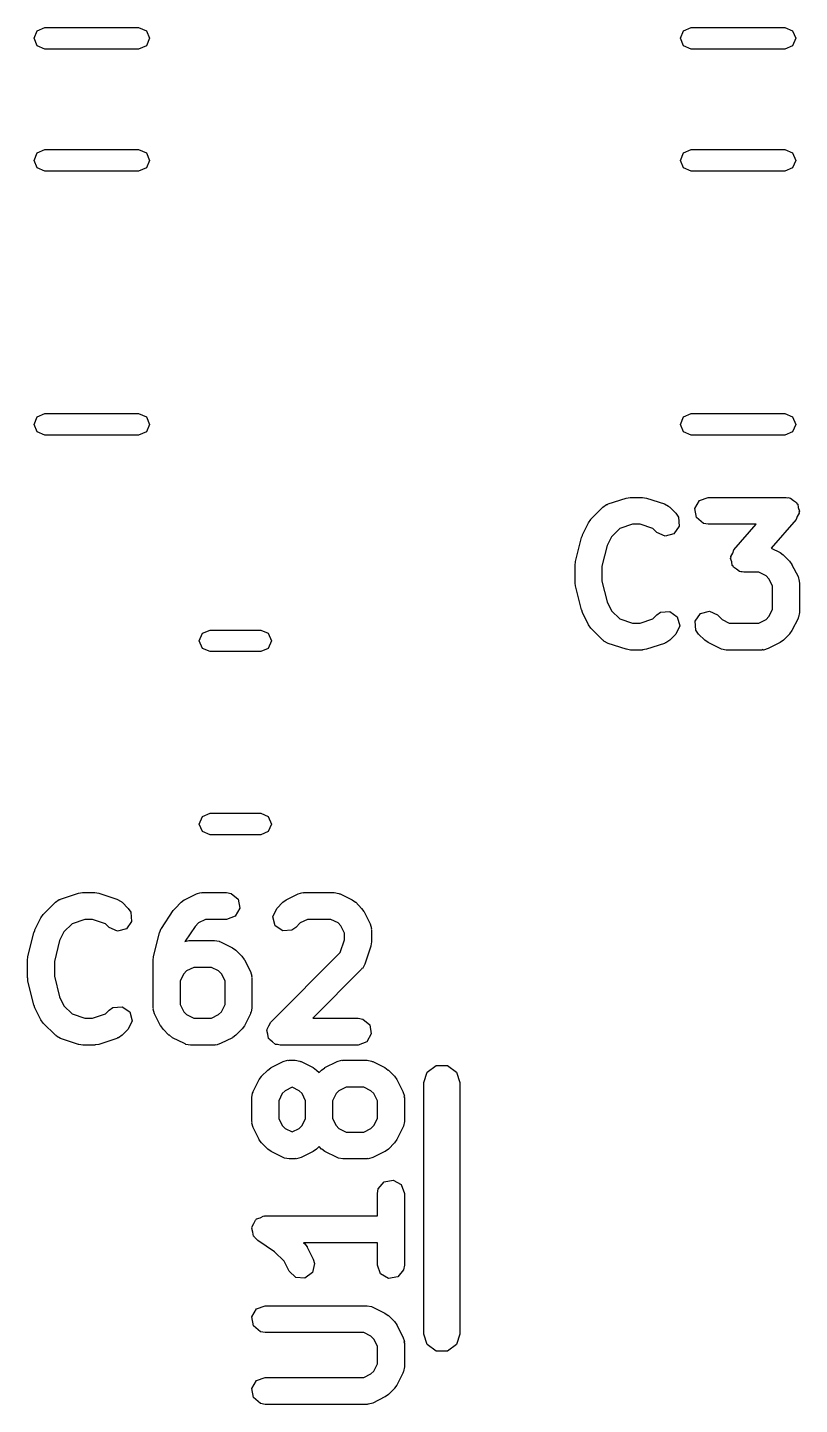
# Model space of a CAD drawing. Extents: x 72 to 186, y -144 to -85.
# Drawn here: x 137.59 to 141.89, y -137.49 to -129.82 of the extents above; entities that cross this region are included whole.
import ezdxf

# ---------------------------------------------------------------- set-up
doc = ezdxf.new("R2010")
doc.units = 0
doc.layers.add('BLACK', color=7, linetype='CONTINUOUS')

msp = doc.modelspace()

# ---------------------------------------------------------------- linework, layer by layer
at = {"layer": 'BLACK', "linetype": 'CONTINUOUS'}
for p, q in [((137.629, -129.885), (137.646, -129.843)), ((137.646, -129.843), (137.689, -129.825)), ((137.689, -129.825), (138.211, -129.825)), ((138.211, -129.825), (138.254, -129.843)), ((138.254, -129.843), (138.271, -129.885)), ((141.229, -129.885), (141.246, -129.843)), ((141.246, -129.843), (141.289, -129.825)), ((141.289, -129.825), (141.811, -129.825)), ((141.811, -129.825), (141.854, -129.843)), ((141.854, -129.843), (141.871, -129.885)), ((137.646, -129.927), (137.629, -129.885)), ((137.689, -129.945), (137.646, -129.927)), ((138.211, -129.945), (137.689, -129.945)), ((138.254, -129.927), (138.211, -129.945)), ((138.271, -129.885), (138.254, -129.927)), ((141.246, -129.927), (141.229, -129.885)), ((141.289, -129.945), (141.246, -129.927)), ((141.811, -129.945), (141.289, -129.945)), ((141.854, -129.927), (141.811, -129.945)), ((141.871, -129.885), (141.854, -129.927)), ((137.629, -130.565), (137.646, -130.523)), ((137.646, -130.607), (137.629, -130.565)), ((137.646, -130.523), (137.689, -130.505)), ((137.689, -130.505), (138.211, -130.505)), ((138.211, -130.505), (138.254, -130.523)), ((138.254, -130.523), (138.271, -130.565)), ((138.271, -130.565), (138.254, -130.607)), ((141.229, -130.565), (141.246, -130.523)), ((141.246, -130.607), (141.229, -130.565)), ((141.246, -130.523), (141.289, -130.505)), ((141.289, -130.505), (141.811, -130.505)), ((141.811, -130.505), (141.854, -130.523)), ((141.854, -130.523), (141.871, -130.565)), ((141.871, -130.565), (141.854, -130.607)), ((137.689, -130.625), (137.646, -130.607)), ((138.211, -130.625), (137.689, -130.625)), ((138.254, -130.607), (138.211, -130.625)), ((141.289, -130.625), (141.246, -130.607)), ((141.811, -130.625), (141.289, -130.625)), ((141.854, -130.607), (141.811, -130.625)), ((137.629, -132.035), (137.646, -131.993)), ((137.646, -131.993), (137.689, -131.975)), ((137.689, -131.975), (138.211, -131.975)), ((138.211, -131.975), (138.254, -131.993)), ((138.254, -131.993), (138.271, -132.035)), ((141.229, -132.035), (141.246, -131.993)), ((141.246, -131.993), (141.289, -131.975)), ((141.289, -131.975), (141.811, -131.975)), ((141.811, -131.975), (141.854, -131.993)), ((141.854, -131.993), (141.871, -132.035)), ((137.646, -132.077), (137.629, -132.035)), ((137.689, -132.095), (137.646, -132.077)), ((138.211, -132.095), (137.689, -132.095)), ((138.254, -132.077), (138.211, -132.095)), ((138.271, -132.035), (138.254, -132.077)), ((141.246, -132.077), (141.229, -132.035)), ((141.289, -132.095), (141.246, -132.077)), ((141.811, -132.095), (141.289, -132.095)), ((141.854, -132.077), (141.811, -132.095)), ((141.871, -132.035), (141.854, -132.077)), ((140.797, -132.496), (140.818, -132.481)), ((140.818, -132.481), (140.823, -132.481)), ((140.823, -132.481), (140.826, -132.478)), ((140.826, -132.478), (140.926, -132.445)), ((140.926, -132.445), (140.948, -132.442)), ((140.948, -132.442), (140.95, -132.441)), ((140.95, -132.441), (141.017, -132.441)), ((141.017, -132.441), (141.039, -132.445)), ((141.039, -132.445), (141.04, -132.445)), ((141.04, -132.445), (141.14, -132.478)), ((141.14, -132.478), (141.163, -132.491)), ((141.309, -132.503), (141.335, -132.459)), ((141.335, -132.459), (141.383, -132.441)), ((141.383, -132.441), (141.817, -132.441)), ((141.817, -132.441), (141.828, -132.443)), ((141.828, -132.443), (141.831, -132.442)), ((141.831, -132.442), (141.834, -132.444)), ((141.834, -132.444), (141.842, -132.446)), ((141.842, -132.446), (141.858, -132.459)), ((141.858, -132.459), (141.875, -132.469)), ((141.875, -132.469), (141.877, -132.475)), ((141.877, -132.475), (141.882, -132.479)), ((141.882, -132.479), (141.885, -132.498)), ((140.73, -132.563), (140.797, -132.496)), ((141.163, -132.491), (141.166, -132.494)), ((141.166, -132.494), (141.17, -132.496)), ((141.17, -132.496), (141.203, -132.53)), ((141.203, -132.53), (141.218, -132.551)), ((141.218, -132.551), (141.222, -132.602)), ((141.318, -132.554), (141.309, -132.503)), ((141.358, -132.587), (141.318, -132.554)), ((141.88, -132.547), (141.873, -132.565)), ((141.891, -132.529), (141.88, -132.547)), ((141.885, -132.498), (141.892, -132.518)), ((141.892, -132.518), (141.889, -132.523)), ((141.889, -132.523), (141.891, -132.529)), ((140.683, -132.649), (140.716, -132.582)), ((140.716, -132.582), (140.73, -132.564)), ((140.73, -132.564), (140.73, -132.563)), ((140.891, -132.615), (140.845, -132.66)), ((140.962, -132.591), (140.891, -132.615)), ((141.004, -132.591), (140.962, -132.591)), ((141.076, -132.615), (141.004, -132.591)), ((141.097, -132.636), (141.076, -132.615)), ((141.143, -132.657), (141.097, -132.636)), ((141.222, -132.602), (141.193, -132.644)), ((141.383, -132.591), (141.358, -132.587)), ((141.651, -132.591), (141.383, -132.591)), ((141.527, -132.733), (141.651, -132.591)), ((141.873, -132.565), (141.734, -132.724)), ((140.644, -132.798), (140.677, -132.665)), ((140.677, -132.665), (140.683, -132.653)), ((140.683, -132.653), (140.683, -132.649)), ((140.821, -132.709), (140.792, -132.825)), ((140.845, -132.66), (140.821, -132.709)), ((141.193, -132.644), (141.143, -132.657)), ((141.508, -132.781), (141.511, -132.776)), ((141.515, -132.8), (141.508, -132.781)), ((141.509, -132.77), (141.52, -132.752)), ((141.511, -132.776), (141.509, -132.77)), ((141.52, -132.752), (141.527, -132.733)), ((141.734, -132.724), (141.784, -132.749)), ((141.784, -132.749), (141.802, -132.762)), ((141.802, -132.762), (141.803, -132.763)), ((141.803, -132.763), (141.836, -132.796)), ((140.642, -132.816), (140.644, -132.801)), ((140.642, -132.916), (140.642, -132.816)), ((140.644, -132.801), (140.644, -132.798)), ((140.792, -132.825), (140.792, -132.907)), ((141.518, -132.82), (141.515, -132.8)), ((141.523, -132.824), (141.518, -132.82)), ((141.525, -132.83), (141.523, -132.824)), ((141.542, -132.84), (141.525, -132.83)), ((141.558, -132.853), (141.542, -132.84)), ((141.566, -132.855), (141.558, -132.853)), ((141.569, -132.856), (141.566, -132.855)), ((141.572, -132.856), (141.569, -132.856)), ((141.583, -132.858), (141.572, -132.856)), ((141.666, -132.858), (141.583, -132.858)), ((141.706, -132.878), (141.666, -132.858)), ((141.836, -132.796), (141.849, -132.815)), ((141.849, -132.815), (141.85, -132.816)), ((141.85, -132.816), (141.884, -132.882)), ((140.643, -132.919), (140.642, -132.916)), ((140.644, -132.934), (140.643, -132.919)), ((140.677, -133.068), (140.644, -132.934)), ((140.792, -132.907), (140.821, -133.023)), ((141.722, -132.894), (141.706, -132.878)), ((141.742, -132.934), (141.722, -132.894)), ((141.742, -133.065), (141.742, -132.934)), ((141.884, -132.882), (141.891, -132.907)), ((141.891, -132.907), (141.89, -132.912)), ((141.89, -132.912), (141.892, -132.916)), ((141.892, -132.916), (141.892, -133.083)), ((140.679, -133.07), (140.677, -133.068)), ((140.683, -133.083), (140.679, -133.07)), ((140.716, -133.15), (140.683, -133.083)), ((140.821, -133.023), (140.845, -133.072)), ((140.845, -133.072), (140.891, -133.117)), ((141.076, -133.117), (141.097, -133.096)), ((141.097, -133.096), (141.118, -133.081)), ((141.118, -133.081), (141.169, -133.077)), ((141.169, -133.077), (141.211, -133.106)), ((141.311, -133.13), (141.34, -133.088)), ((141.34, -133.088), (141.39, -133.075)), ((141.39, -133.075), (141.436, -133.096)), ((141.436, -133.096), (141.461, -133.121)), ((141.722, -133.105), (141.742, -133.065)), ((141.892, -133.083), (141.887, -133.108)), ((140.717, -133.151), (140.716, -133.15)), ((140.73, -133.169), (140.717, -133.151)), ((140.797, -133.236), (140.73, -133.169)), ((140.891, -133.117), (140.962, -133.141)), ((140.962, -133.141), (141.004, -133.141)), ((141.004, -133.141), (141.076, -133.117)), ((141.225, -133.156), (141.203, -133.202)), ((141.211, -133.106), (141.225, -133.156)), ((141.315, -133.181), (141.311, -133.13)), ((141.461, -133.121), (141.501, -133.141)), ((141.501, -133.141), (141.666, -133.141)), ((141.666, -133.141), (141.706, -133.121)), ((141.706, -133.121), (141.722, -133.105)), ((141.884, -133.116), (141.85, -133.183)), ((141.887, -133.108), (141.884, -133.112)), ((141.884, -133.112), (141.884, -133.116)), ((138.549, -133.24), (138.567, -133.198)), ((138.567, -133.282), (138.549, -133.24)), ((138.567, -133.198), (138.609, -133.18)), ((138.609, -133.18), (138.891, -133.18)), ((138.891, -133.18), (138.933, -133.198)), ((138.933, -133.198), (138.951, -133.24)), ((138.951, -133.24), (138.933, -133.282)), ((140.801, -133.238), (140.797, -133.236)), ((140.803, -133.241), (140.801, -133.238)), ((140.826, -133.254), (140.803, -133.241)), ((141.144, -133.251), (141.14, -133.254)), ((141.148, -133.251), (141.144, -133.251)), ((141.17, -133.236), (141.148, -133.251)), ((141.203, -133.202), (141.17, -133.236)), ((141.33, -133.202), (141.315, -133.181)), ((141.364, -133.236), (141.33, -133.202)), ((141.365, -133.236), (141.364, -133.236)), ((141.383, -133.25), (141.365, -133.236)), ((141.45, -133.283), (141.383, -133.25)), ((141.784, -133.25), (141.717, -133.283)), ((141.785, -133.249), (141.784, -133.25)), ((141.803, -133.236), (141.785, -133.249)), ((141.836, -133.202), (141.803, -133.236)), ((141.837, -133.201), (141.836, -133.202)), ((141.85, -133.183), (141.837, -133.201)), ((138.609, -133.3), (138.567, -133.282)), ((138.891, -133.3), (138.609, -133.3)), ((138.933, -133.282), (138.891, -133.3)), ((140.926, -133.287), (140.826, -133.254)), ((140.928, -133.287), (140.926, -133.287)), ((140.95, -133.291), (140.928, -133.287)), ((141.017, -133.291), (140.95, -133.291)), ((141.018, -133.29), (141.017, -133.291)), ((141.04, -133.287), (141.018, -133.29)), ((141.14, -133.254), (141.04, -133.287)), ((141.454, -133.284), (141.45, -133.283)), ((141.458, -133.287), (141.454, -133.284)), ((141.483, -133.291), (141.458, -133.287)), ((141.683, -133.291), (141.483, -133.291)), ((141.688, -133.289), (141.683, -133.291)), ((141.692, -133.291), (141.688, -133.289)), ((141.717, -133.283), (141.692, -133.291)), ((138.549, -134.26), (138.567, -134.218)), ((138.567, -134.218), (138.609, -134.2)), ((138.609, -134.2), (138.891, -134.2)), ((138.891, -134.2), (138.933, -134.218)), ((138.933, -134.218), (138.951, -134.26)), ((138.567, -134.302), (138.549, -134.26)), ((138.609, -134.32), (138.567, -134.302)), ((138.891, -134.32), (138.609, -134.32)), ((138.933, -134.302), (138.891, -134.32)), ((138.951, -134.26), (138.933, -134.302)), ((137.68, -134.763), (137.747, -134.696)), ((137.747, -134.696), (137.768, -134.681)), ((137.768, -134.681), (137.773, -134.681)), ((137.773, -134.681), (137.776, -134.678)), ((137.776, -134.678), (137.876, -134.645)), ((137.876, -134.645), (137.898, -134.642)), ((137.898, -134.642), (137.9, -134.641)), ((137.9, -134.641), (137.967, -134.641)), ((137.967, -134.641), (137.989, -134.645)), ((137.989, -134.645), (137.99, -134.645)), ((137.99, -134.645), (138.09, -134.678)), ((138.09, -134.678), (138.113, -134.691)), ((138.113, -134.691), (138.116, -134.694)), ((138.116, -134.694), (138.12, -134.696)), ((138.12, -134.696), (138.153, -134.73)), ((138.414, -134.73), (138.447, -134.696)), ((138.447, -134.696), (138.465, -134.683)), ((138.465, -134.683), (138.466, -134.682)), ((138.466, -134.682), (138.533, -134.649)), ((138.533, -134.649), (138.558, -134.642)), ((138.558, -134.642), (138.562, -134.643)), ((138.562, -134.643), (138.567, -134.641)), ((138.567, -134.641), (138.7, -134.641)), ((138.7, -134.641), (138.726, -134.646)), ((138.726, -134.646), (138.765, -134.679)), ((138.765, -134.679), (138.774, -134.729)), ((138.98, -134.73), (139.014, -134.696)), ((139.014, -134.696), (139.032, -134.683)), ((139.032, -134.683), (139.033, -134.682)), ((139.033, -134.682), (139.1, -134.649)), ((139.1, -134.649), (139.125, -134.642)), ((139.125, -134.642), (139.129, -134.643)), ((139.129, -134.643), (139.133, -134.641)), ((139.133, -134.641), (139.3, -134.641)), ((139.3, -134.641), (139.326, -134.646)), ((139.326, -134.646), (139.329, -134.648)), ((139.329, -134.648), (139.334, -134.649)), ((139.334, -134.649), (139.4, -134.682)), ((139.4, -134.682), (139.418, -134.696)), ((139.418, -134.696), (139.42, -134.696)), ((139.42, -134.696), (139.453, -134.73)), ((137.633, -134.849), (137.666, -134.782)), ((137.666, -134.782), (137.68, -134.764)), ((137.68, -134.764), (137.68, -134.763)), ((138.153, -134.73), (138.168, -134.751)), ((138.168, -134.751), (138.172, -134.802)), ((138.338, -134.841), (138.404, -134.741)), ((138.404, -134.741), (138.412, -134.733)), ((138.412, -134.733), (138.414, -134.73)), ((138.748, -134.773), (138.7, -134.791)), ((138.774, -134.729), (138.748, -134.773)), ((138.959, -134.776), (138.98, -134.73)), ((138.972, -134.826), (138.959, -134.776)), ((139.453, -134.73), (139.466, -134.748)), ((139.466, -134.748), (139.467, -134.749)), ((139.467, -134.749), (139.5, -134.816)), ((137.627, -134.865), (137.633, -134.853)), ((137.633, -134.853), (137.633, -134.849)), ((137.795, -134.86), (137.771, -134.909)), ((137.841, -134.815), (137.795, -134.86)), ((137.912, -134.791), (137.841, -134.815)), ((137.954, -134.791), (137.912, -134.791)), ((138.026, -134.815), (137.954, -134.791)), ((138.047, -134.836), (138.026, -134.815)), ((138.093, -134.857), (138.047, -134.836)), ((138.143, -134.844), (138.093, -134.857)), ((138.172, -134.802), (138.143, -134.844)), ((138.327, -134.865), (138.337, -134.842)), ((138.337, -134.842), (138.338, -134.841)), ((138.525, -134.83), (138.47, -134.913)), ((138.544, -134.811), (138.525, -134.83)), ((138.584, -134.791), (138.544, -134.811)), ((138.7, -134.791), (138.584, -134.791)), ((139.014, -134.855), (138.972, -134.826)), ((139.065, -134.851), (139.014, -134.855)), ((139.086, -134.836), (139.065, -134.851)), ((139.111, -134.811), (139.086, -134.836)), ((139.151, -134.791), (139.111, -134.811)), ((139.282, -134.791), (139.151, -134.791)), ((139.322, -134.811), (139.282, -134.791)), ((139.338, -134.827), (139.322, -134.811)), ((139.358, -134.867), (139.338, -134.827)), ((139.5, -134.816), (139.508, -134.841)), ((139.508, -134.841), (139.507, -134.845)), ((139.507, -134.845), (139.508, -134.849)), ((139.508, -134.849), (139.508, -134.916)), ((137.594, -134.998), (137.627, -134.865)), ((137.771, -134.909), (137.742, -135.025)), ((138.294, -134.998), (138.327, -134.865)), ((138.469, -134.915), (138.491, -134.908)), ((138.47, -134.913), (138.469, -134.915)), ((138.491, -134.908), (138.496, -134.909)), ((138.496, -134.909), (138.5, -134.908)), ((138.5, -134.908), (138.633, -134.908)), ((138.633, -134.908), (138.659, -134.912)), ((138.659, -134.912), (138.662, -134.915)), ((138.662, -134.915), (138.667, -134.916)), ((138.667, -134.916), (138.734, -134.949)), ((139.334, -134.976), (139.358, -134.904)), ((139.358, -134.904), (139.358, -134.867)), ((139.508, -134.916), (139.504, -134.938)), ((139.504, -134.938), (139.504, -134.94)), ((137.592, -135.016), (137.594, -135.001)), ((137.594, -135.001), (137.594, -134.998)), ((138.292, -135.016), (138.294, -135.001)), ((138.294, -135.001), (138.294, -134.998)), ((138.734, -134.949), (138.752, -134.962)), ((138.752, -134.962), (138.753, -134.963)), ((138.753, -134.963), (138.786, -134.996)), ((138.786, -134.996), (138.799, -135.015)), ((138.799, -135.015), (138.8, -135.016)), ((138.947, -135.363), (139.334, -134.976)), ((139.504, -134.94), (139.471, -135.04)), ((137.592, -135.116), (137.592, -135.016)), ((137.742, -135.025), (137.742, -135.107)), ((138.292, -135.283), (138.292, -135.016)), ((138.478, -135.078), (138.462, -135.094)), ((138.518, -135.058), (138.478, -135.078)), ((138.616, -135.058), (138.518, -135.058)), ((138.656, -135.078), (138.616, -135.058)), ((138.672, -135.094), (138.656, -135.078)), ((138.8, -135.016), (138.834, -135.082)), ((138.834, -135.082), (138.841, -135.107)), ((139.453, -135.069), (139.181, -135.341)), ((139.455, -135.065), (139.453, -135.069)), ((139.459, -135.063), (139.455, -135.065)), ((139.471, -135.04), (139.459, -135.063)), ((137.593, -135.119), (137.592, -135.116)), ((137.594, -135.134), (137.593, -135.119)), ((137.627, -135.268), (137.594, -135.134)), ((137.742, -135.107), (137.771, -135.223)), ((138.462, -135.094), (138.442, -135.134)), ((138.442, -135.134), (138.442, -135.265)), ((138.692, -135.134), (138.672, -135.094)), ((138.692, -135.265), (138.692, -135.134)), ((138.841, -135.107), (138.84, -135.112)), ((138.84, -135.112), (138.842, -135.116)), ((138.842, -135.116), (138.842, -135.283)), ((137.771, -135.223), (137.795, -135.272)), ((137.629, -135.27), (137.627, -135.268)), ((137.633, -135.283), (137.629, -135.27)), ((137.666, -135.35), (137.633, -135.283)), ((137.795, -135.272), (137.841, -135.317)), ((137.841, -135.317), (137.912, -135.341)), ((137.954, -135.341), (138.026, -135.317)), ((138.026, -135.317), (138.047, -135.296)), ((138.047, -135.296), (138.068, -135.281)), ((138.068, -135.281), (138.119, -135.277)), ((138.119, -135.277), (138.161, -135.306)), ((138.161, -135.306), (138.175, -135.356)), ((138.293, -135.287), (138.292, -135.283)), ((138.292, -135.291), (138.293, -135.287)), ((138.3, -135.316), (138.292, -135.291)), ((138.333, -135.383), (138.3, -135.316)), ((138.442, -135.265), (138.462, -135.305)), ((138.462, -135.305), (138.478, -135.321)), ((138.478, -135.321), (138.518, -135.341)), ((138.616, -135.341), (138.656, -135.321)), ((138.656, -135.321), (138.672, -135.305)), ((138.672, -135.305), (138.692, -135.265)), ((138.834, -135.316), (138.8, -135.383)), ((138.837, -135.308), (138.834, -135.312)), ((138.834, -135.312), (138.834, -135.316)), ((138.842, -135.283), (138.837, -135.308)), ((137.667, -135.351), (137.666, -135.35)), ((137.68, -135.369), (137.667, -135.351)), ((137.747, -135.436), (137.68, -135.369)), ((137.912, -135.341), (137.954, -135.341)), ((138.175, -135.356), (138.153, -135.402)), ((138.334, -135.384), (138.333, -135.383)), ((138.347, -135.402), (138.334, -135.384)), ((138.518, -135.341), (138.616, -135.341)), ((138.8, -135.383), (138.787, -135.401)), ((138.926, -135.403), (138.937, -135.383)), ((138.937, -135.383), (138.947, -135.363)), ((139.181, -135.341), (139.433, -135.341)), ((139.433, -135.341), (139.459, -135.346)), ((139.459, -135.346), (139.498, -135.379)), ((139.498, -135.379), (139.507, -135.429)), ((137.751, -135.438), (137.747, -135.436)), ((137.753, -135.441), (137.751, -135.438)), ((137.776, -135.454), (137.753, -135.441)), ((137.876, -135.487), (137.776, -135.454)), ((138.09, -135.454), (137.99, -135.487)), ((138.094, -135.451), (138.09, -135.454)), ((138.098, -135.451), (138.094, -135.451)), ((138.12, -135.436), (138.098, -135.451)), ((138.153, -135.402), (138.12, -135.436)), ((138.38, -135.436), (138.347, -135.402)), ((138.382, -135.436), (138.38, -135.436)), ((138.4, -135.45), (138.382, -135.436)), ((138.466, -135.483), (138.4, -135.45)), ((138.734, -135.45), (138.667, -135.483)), ((138.735, -135.449), (138.734, -135.45)), ((138.753, -135.436), (138.735, -135.449)), ((138.786, -135.402), (138.753, -135.436)), ((138.787, -135.401), (138.786, -135.402)), ((138.925, -135.409), (138.927, -135.406)), ((138.931, -135.431), (138.925, -135.409)), ((138.927, -135.406), (138.926, -135.403)), ((138.935, -135.454), (138.931, -135.431)), ((138.938, -135.456), (138.935, -135.454)), ((138.939, -135.459), (138.938, -135.456)), ((138.957, -135.472), (138.939, -135.459)), ((138.974, -135.487), (138.957, -135.472)), ((139.482, -135.473), (139.433, -135.491)), ((139.507, -135.429), (139.482, -135.473)), ((137.878, -135.487), (137.876, -135.487)), ((137.9, -135.491), (137.878, -135.487)), ((137.967, -135.491), (137.9, -135.491)), ((137.968, -135.49), (137.967, -135.491)), ((137.99, -135.487), (137.968, -135.49)), ((138.471, -135.484), (138.466, -135.483)), ((138.474, -135.487), (138.471, -135.484)), ((138.5, -135.491), (138.474, -135.487)), ((138.633, -135.491), (138.5, -135.491)), ((138.638, -135.489), (138.633, -135.491)), ((138.642, -135.491), (138.638, -135.489)), ((138.667, -135.483), (138.642, -135.491)), ((138.979, -135.487), (138.974, -135.487)), ((138.981, -135.488), (138.979, -135.487)), ((138.984, -135.488), (138.981, -135.488)), ((139, -135.491), (138.984, -135.488)), ((139.433, -135.491), (139, -135.491)), ((138.93, -135.63), (138.948, -135.617)), ((138.948, -135.617), (138.949, -135.616)), ((138.949, -135.616), (139.016, -135.583)), ((139.016, -135.583), (139.041, -135.575)), ((139.041, -135.575), (139.045, -135.577)), ((139.045, -135.577), (139.049, -135.575)), ((139.049, -135.575), (139.083, -135.575)), ((139.083, -135.575), (139.108, -135.58)), ((139.108, -135.58), (139.112, -135.582)), ((139.112, -135.582), (139.116, -135.583)), ((139.116, -135.583), (139.183, -135.616)), ((139.183, -135.616), (139.201, -135.63)), ((139.23, -135.63), (139.248, -135.617)), ((139.248, -135.617), (139.249, -135.616)), ((139.249, -135.616), (139.316, -135.583)), ((139.316, -135.583), (139.341, -135.575)), ((139.341, -135.575), (139.345, -135.577)), ((139.345, -135.577), (139.349, -135.575)), ((139.349, -135.575), (139.483, -135.575)), ((139.483, -135.575), (139.508, -135.58)), ((139.508, -135.58), (139.512, -135.582)), ((139.512, -135.582), (139.516, -135.583)), ((139.516, -135.583), (139.583, -135.616)), ((139.583, -135.616), (139.601, -135.63)), ((139.819, -135.641), (139.869, -135.605)), ((139.869, -135.605), (139.931, -135.605)), ((139.931, -135.605), (139.981, -135.641)), ((138.849, -135.75), (138.882, -135.683)), ((138.882, -135.683), (138.896, -135.665)), ((138.896, -135.664), (138.93, -135.63)), ((138.896, -135.665), (138.896, -135.664)), ((139.201, -135.63), (139.202, -135.63)), ((139.202, -135.63), (139.216, -135.644)), ((139.216, -135.644), (139.23, -135.63)), ((139.601, -135.63), (139.602, -135.63)), ((139.602, -135.63), (139.636, -135.664)), ((139.636, -135.664), (139.649, -135.682)), ((139.649, -135.682), (139.65, -135.683)), ((139.65, -135.683), (139.683, -135.75)), ((139.8, -135.7), (139.819, -135.641)), ((139.8, -137.1), (139.8, -135.7)), ((139.981, -135.641), (140, -135.7)), ((140, -135.7), (140, -137.1)), ((138.841, -135.783), (138.846, -135.758)), ((138.846, -135.758), (138.848, -135.754)), ((138.848, -135.754), (138.849, -135.75)), ((139.011, -135.761), (138.991, -135.801)), ((139.027, -135.745), (139.011, -135.761)), ((139.066, -135.726), (139.027, -135.745)), ((139.105, -135.745), (139.066, -135.726)), ((139.121, -135.761), (139.105, -135.745)), ((139.141, -135.801), (139.121, -135.761)), ((139.311, -135.761), (139.291, -135.801)), ((139.327, -135.745), (139.311, -135.761)), ((139.367, -135.725), (139.327, -135.745)), ((139.465, -135.725), (139.367, -135.725)), ((139.505, -135.745), (139.465, -135.725)), ((139.521, -135.761), (139.505, -135.745)), ((139.541, -135.801), (139.521, -135.761)), ((139.683, -135.75), (139.691, -135.775)), ((139.691, -135.775), (139.689, -135.779)), ((139.689, -135.779), (139.691, -135.783)), ((138.841, -135.917), (138.841, -135.783)), ((138.991, -135.801), (138.991, -135.899)), ((139.141, -135.899), (139.141, -135.801)), ((139.291, -135.801), (139.291, -135.899)), ((139.541, -135.899), (139.541, -135.801)), ((139.691, -135.783), (139.691, -135.917)), ((138.843, -135.921), (138.841, -135.917)), ((138.842, -135.925), (138.843, -135.921)), ((138.849, -135.95), (138.842, -135.925)), ((138.991, -135.899), (139.011, -135.939)), ((139.121, -135.939), (139.141, -135.899)), ((139.291, -135.899), (139.311, -135.939)), ((139.521, -135.939), (139.541, -135.899)), ((139.691, -135.917), (139.687, -135.942)), ((138.882, -136.017), (138.849, -135.95)), ((139.011, -135.939), (139.027, -135.955)), ((139.027, -135.955), (139.066, -135.974)), ((139.066, -135.974), (139.105, -135.955)), ((139.105, -135.955), (139.121, -135.939)), ((139.311, -135.939), (139.327, -135.955)), ((139.327, -135.955), (139.367, -135.975)), ((139.367, -135.975), (139.465, -135.975)), ((139.465, -135.975), (139.505, -135.955)), ((139.505, -135.955), (139.521, -135.939)), ((139.683, -135.95), (139.65, -136.017)), ((139.684, -135.946), (139.683, -135.95)), ((139.687, -135.942), (139.684, -135.946)), ((138.883, -136.018), (138.882, -136.017)), ((138.896, -136.036), (138.883, -136.018)), ((138.93, -136.07), (138.896, -136.036)), ((138.931, -136.07), (138.93, -136.07)), ((138.949, -136.084), (138.931, -136.07)), ((139.016, -136.117), (138.949, -136.084)), ((139.183, -136.084), (139.116, -136.117)), ((139.184, -136.083), (139.183, -136.084)), ((139.202, -136.07), (139.184, -136.083)), ((139.216, -136.056), (139.202, -136.07)), ((139.23, -136.07), (139.216, -136.056)), ((139.231, -136.07), (139.23, -136.07)), ((139.249, -136.084), (139.231, -136.07)), ((139.316, -136.117), (139.249, -136.084)), ((139.583, -136.084), (139.516, -136.117)), ((139.584, -136.083), (139.583, -136.084)), ((139.602, -136.07), (139.584, -136.083)), ((139.636, -136.036), (139.602, -136.07)), ((139.65, -136.017), (139.636, -136.035)), ((139.636, -136.035), (139.636, -136.036)), ((139.02, -136.118), (139.016, -136.117)), ((139.024, -136.12), (139.02, -136.118)), ((139.049, -136.125), (139.024, -136.12)), ((139.083, -136.125), (139.049, -136.125)), ((139.087, -136.123), (139.083, -136.125)), ((139.091, -136.125), (139.087, -136.123)), ((139.116, -136.117), (139.091, -136.125)), ((139.32, -136.118), (139.316, -136.117)), ((139.324, -136.12), (139.32, -136.118)), ((139.349, -136.125), (139.324, -136.12)), ((139.483, -136.125), (139.349, -136.125)), ((139.487, -136.123), (139.483, -136.125)), ((139.491, -136.125), (139.487, -136.123)), ((139.516, -136.117), (139.491, -136.125)), ((139.541, -136.317), (139.546, -136.291)), ((139.541, -136.442), (139.541, -136.317)), ((139.546, -136.291), (139.579, -136.252)), ((139.579, -136.252), (139.629, -136.243)), ((139.629, -136.243), (139.673, -136.268)), ((139.673, -136.268), (139.691, -136.317)), ((139.691, -136.317), (139.691, -136.717)), ((138.853, -136.485), (138.862, -136.465)), ((138.862, -136.465), (138.866, -136.463)), ((138.866, -136.463), (138.868, -136.459)), ((138.868, -136.459), (138.888, -136.452)), ((138.888, -136.452), (138.908, -136.442)), ((138.908, -136.442), (138.912, -136.443)), ((138.912, -136.443), (138.916, -136.442)), ((138.916, -136.442), (139.541, -136.442)), ((138.841, -136.512), (138.843, -136.508)), ((138.847, -136.533), (138.841, -136.512)), ((138.842, -136.504), (138.853, -136.485)), ((138.843, -136.508), (138.842, -136.504)), ((138.851, -136.554), (138.847, -136.533)), ((138.854, -136.557), (138.851, -136.554)), ((138.856, -136.561), (138.854, -136.557)), ((138.874, -136.579), (138.856, -136.561)), ((138.968, -136.642), (138.874, -136.579)), ((139.541, -136.592), (139.13, -136.592)), ((139.13, -136.592), (139.136, -136.597)), ((139.136, -136.597), (139.149, -136.615)), ((139.149, -136.615), (139.15, -136.616)), ((139.15, -136.616), (139.183, -136.683)), ((139.541, -136.717), (139.541, -136.592)), ((139.021, -136.694), (138.968, -136.642)), ((139.049, -136.75), (139.021, -136.694)), ((139.183, -136.683), (139.191, -136.708)), ((139.086, -136.785), (139.049, -136.75)), ((139.179, -136.758), (139.137, -136.789)), ((139.191, -136.708), (139.179, -136.758)), ((139.559, -136.765), (139.541, -136.717)), ((139.603, -136.791), (139.559, -136.765)), ((139.687, -136.742), (139.654, -136.782)), ((139.691, -136.717), (139.687, -136.742)), ((139.137, -136.789), (139.086, -136.785)), ((139.654, -136.782), (139.603, -136.791)), ((138.842, -137.004), (138.868, -136.959)), ((138.851, -137.054), (138.842, -137.004)), ((138.868, -136.959), (138.916, -136.942)), ((138.916, -136.942), (139.483, -136.942)), ((139.483, -136.942), (139.508, -136.946)), ((139.508, -136.946), (139.512, -136.949)), ((139.512, -136.949), (139.516, -136.95)), ((139.516, -136.95), (139.583, -136.983)), ((139.583, -136.983), (139.601, -136.996)), ((139.601, -136.996), (139.602, -136.997)), ((139.602, -136.997), (139.636, -137.03)), ((138.89, -137.087), (138.851, -137.054)), ((139.636, -137.03), (139.649, -137.049)), ((139.649, -137.049), (139.65, -137.05)), ((139.65, -137.05), (139.683, -137.116)), ((138.916, -137.092), (138.89, -137.087)), ((139.465, -137.092), (138.916, -137.092)), ((139.505, -137.112), (139.465, -137.092)), ((139.521, -137.128), (139.505, -137.112)), ((139.541, -137.168), (139.521, -137.128)), ((139.683, -137.116), (139.691, -137.141)), ((139.691, -137.141), (139.689, -137.146)), ((139.689, -137.146), (139.691, -137.15)), ((139.691, -137.15), (139.691, -137.283)), ((139.819, -137.159), (139.8, -137.1)), ((139.869, -137.195), (139.819, -137.159)), ((139.981, -137.159), (139.931, -137.195)), ((140, -137.1), (139.981, -137.159)), ((139.541, -137.266), (139.541, -137.168)), ((139.931, -137.195), (139.869, -137.195)), ((139.505, -137.322), (139.521, -137.306)), ((139.521, -137.306), (139.541, -137.266)), ((139.684, -137.312), (139.683, -137.317)), ((139.687, -137.309), (139.684, -137.312)), ((139.691, -137.283), (139.687, -137.309)), ((138.842, -137.404), (138.868, -137.359)), ((138.868, -137.359), (138.916, -137.342)), ((138.916, -137.342), (139.465, -137.342)), ((139.465, -137.342), (139.505, -137.322)), ((139.65, -137.384), (139.636, -137.402)), ((139.683, -137.317), (139.65, -137.384)), ((138.851, -137.454), (138.842, -137.404)), ((138.89, -137.487), (138.851, -137.454)), ((139.583, -137.45), (139.516, -137.484)), ((139.584, -137.449), (139.583, -137.45)), ((139.602, -137.436), (139.584, -137.449)), ((139.636, -137.403), (139.602, -137.436)), ((139.636, -137.402), (139.636, -137.403)), ((138.916, -137.492), (138.89, -137.487)), ((139.483, -137.492), (138.916, -137.492)), ((139.487, -137.49), (139.483, -137.492)), ((139.491, -137.491), (139.487, -137.49)), ((139.516, -137.484), (139.491, -137.491))]:
    msp.add_line(p, q, dxfattribs=at)

doc.saveas('drawing.dxf')
